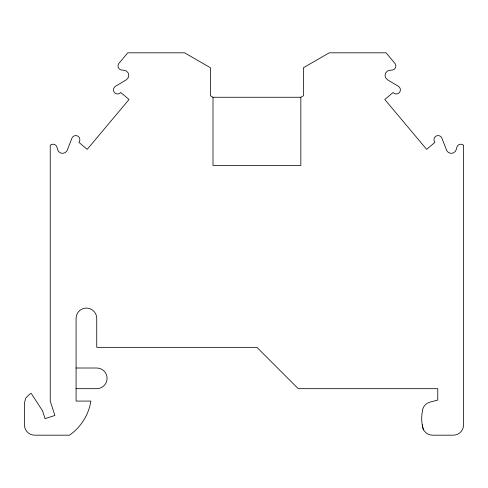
<?xml version="1.0" encoding="UTF-8"?>
<svg xmlns="http://www.w3.org/2000/svg" width="488" height="488" viewBox="0 0 488 488"><rect width="100%" height="100%" fill="white"/><g stroke="black" fill="none" stroke-linecap="round" stroke-linejoin="round"><path stroke-width="0.73" d="M423.645 430.013A34.654 34.654 0 0 1 422.266 412.128A10.333 10.333 0 0 1 429.922 402.149L437.766 400.044L437.766 388.68L298.253 388.68L256.92 347.34L96.74 347.34L96.74 318.408A10.333 10.333 0 0 0 86.407 308.074A10.333 10.333 0 0 0 76.073 318.408L76.073 401.081L90.908 401.081L89.81 406.187A51.673 51.673 0 0 1 69.473 435.18L34.733 435.18A10.333 10.333 0 0 1 24.4 424.847L24.4 403.143L25.785 397.976L29.567 394.194L31.238 393.42L42.511 410.786L45.067 418.649L54.894 415.453L50.233 401.105L50.233 145.247A4.136 4.136 0 0 1 57.035 147.37L57.505 149.383A5.167 5.167 0 0 0 67.008 150.798L72.151 137.653A4.136 4.136 0 0 1 77.799 136.14A4.136 4.136 0 0 1 79.312 141.788L78.897 142.38L87.212 149.352L129.058 99.479L120.743 92.507A4.136 4.136 0 0 1 114.436 92.531A4.136 4.136 0 0 1 115.455 86.303L126.3 79.812A5.167 5.167 0 0 0 123.934 70.223L121.866 70.107A4.136 4.136 0 0 1 118.511 63.916L127.74 52.82L184.58 52.82L210.413 67.734L210.413 95.764L213 97.258L300.84 97.258L303.42 95.764L303.42 67.734L329.254 52.82L386.093 52.82L395.323 63.916A4.136 4.136 0 0 1 391.968 70.107L389.906 70.223A5.167 5.167 0 0 0 387.533 79.812L398.379 86.303A4.136 4.136 0 0 1 399.404 92.531A4.136 4.136 0 0 1 393.09 92.507L384.776 99.479L426.628 149.352L434.936 142.38L434.527 141.788A4.136 4.136 0 0 1 436.04 136.14A4.136 4.136 0 0 1 441.683 137.653L446.825 150.798A5.167 5.167 0 0 0 456.329 149.383L456.798 147.37A4.136 4.136 0 0 1 463.6 145.247L463.6 424.847A10.333 10.333 0 0 1 453.267 435.18L432.6 435.18A10.333 10.333 0 0 1 422.266 424.847M76.073 368.007L96.74 368.007A10.333 10.333 0 0 1 107.073 378.346A10.333 10.333 0 0 1 96.74 388.68L76.073 388.68M300.84 97.258L300.84 165.463L213 165.463L213 97.258"/></g></svg>
